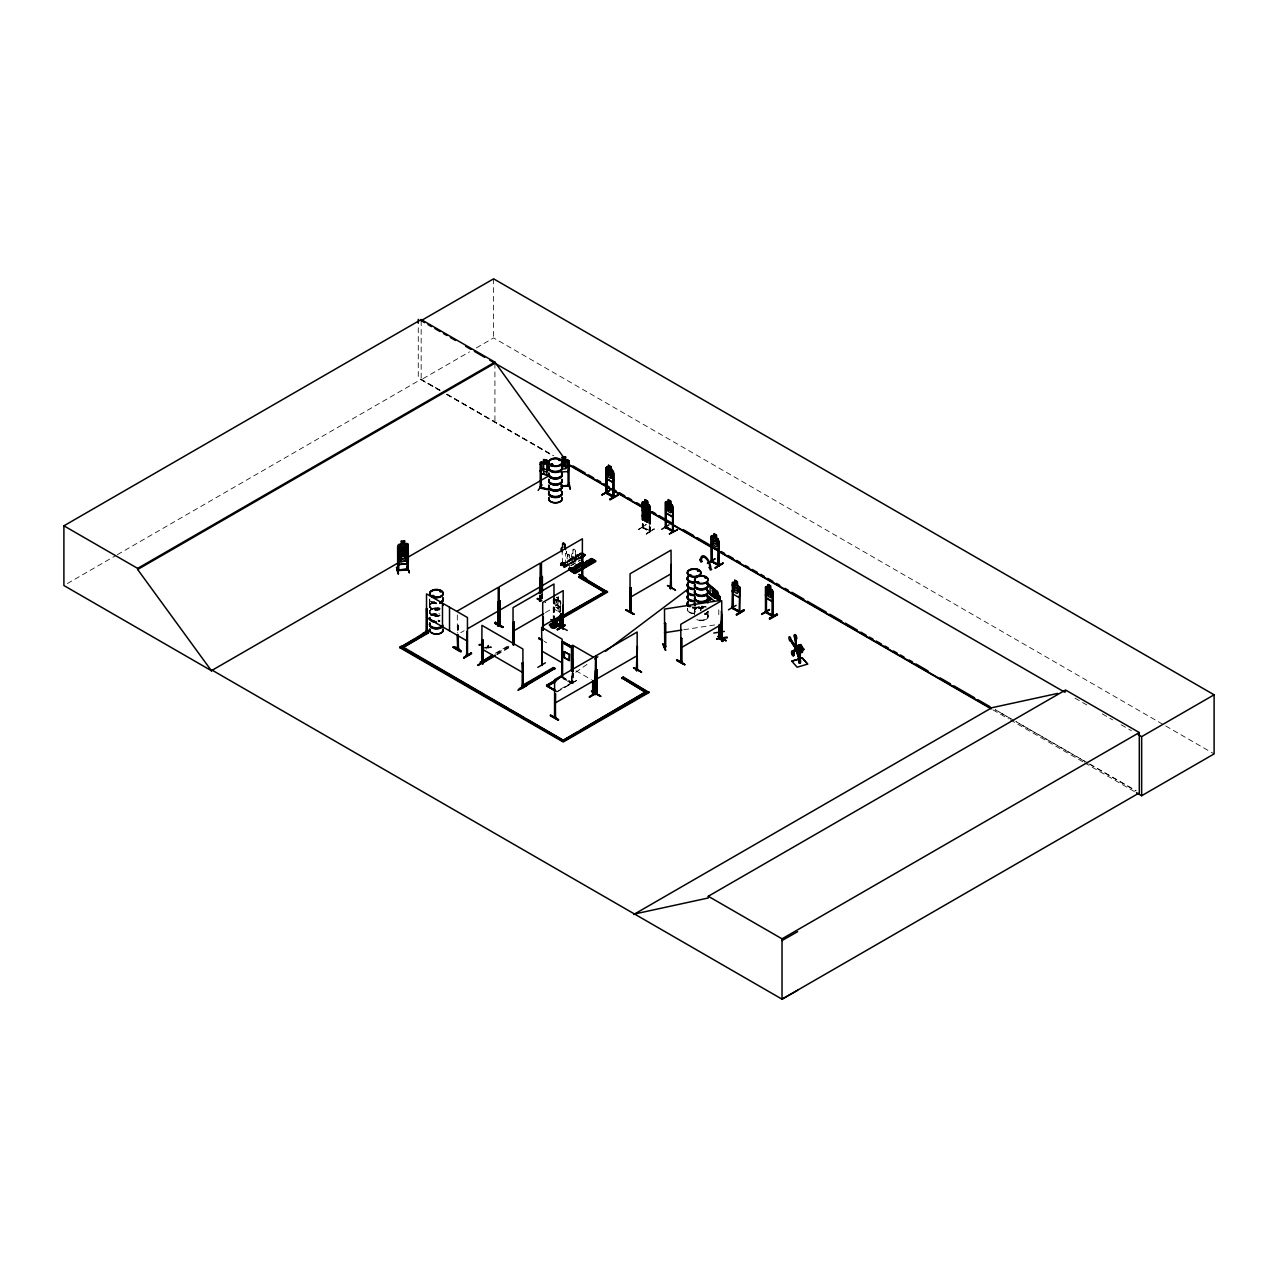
<?xml version="1.0" encoding="UTF-8"?>
<svg xmlns="http://www.w3.org/2000/svg" width="1278" height="1278" viewBox="0 0 1278 1278"><rect width="100%" height="100%" fill="white"/><g stroke="black" fill="none" stroke-linecap="round" stroke-linejoin="round"><path stroke-width="0.75" stroke-dasharray="5 3.75" d="M429.648 602.593L429.648 605.373M694.561 610.053L694.561 607.338L694.401 610.533M565.1 564.908L565.787 553.725A3.626 2.093 60 0 0 566.298 551.345M569.477 568.247L569.94 560.786A2.412 1.39 60 0 0 569.589 557.48L569.477 554.796M565.707 565.483L562.016 563.007M562.016 563.279L563.822 562.719L562.352 563.838M562.256 563.438L563.87 562.943M567.767 556.553L567.911 554.125M576.442 680.759L568.822 684.8M429.488 605.804L429.839 604.462M431.804 614.702L433.53 614.367M432.986 613.887L432.986 614.91L432.252 614.063M573.63 558.885L574.078 557.687L575.723 558.182M575.723 557.943L575.292 559.141L573.63 558.646M687.452 608.568L688.155 611.699L694.13 613.696A6.757 3.898 0 0 1 687.596 608.743M700.807 610.708L700.807 608.568M562.863 563.774L562.815 562.863M537.223 598.599L545.323 602.689M537.575 598.328L542.287 600.516M537.591 597.944L545.323 602.353M561.873 563.151L562.655 563.055M571.554 683.395L563.007 678.554L571.442 683.139M572.113 682.436L556.186 691.606M572.113 672.787L572.097 682.787M563.039 563.63L563.422 562.464L561.857 563.726M560.834 602.162L555.802 598.423L560.786 602.194L559.86 612.434L553.965 608.999L553.198 605.66M560.786 609.894L559.924 612.402L553.965 608.999M488.228 645.166L487.445 647.547L488.228 645.166L488.212 647.483L491.375 647.483L490.8 646.652L488.212 647.483M486.71 648.968L487.349 647.467L484.713 648.313M488.212 647.003L488.835 645.518M567.799 554.189L569.445 555.147M638.537 529.571L646.125 524.683L638.169 529.459M642.243 527.59L650.071 531.856L649.991 525.897M643.377 526.935L642.499 526.488M642.898 527.063L642.994 528.006L643.281 523.852M649.464 530.354L650.326 530.833L643.106 527.383L649.703 530.386L649.464 531.217M649.543 525.338L649.703 531.249M429.743 610.932L432.97 608.232L439.84 608.232M431.804 614.383L432.635 614.031M573.471 558.534L575.531 558.039M575.883 558.294L573.822 558.79M559.444 606.89L558.166 608.488L555.802 607.146L554.54 604.095L554.54 598.663M562.671 563.342C563.902 560.275 563.886 568.039 562.064 565.148L562.064 562.56L561.889 565.259M539.907 600.884L539.524 601.523M540.402 600.548L540.45 594.781M430.446 609.957L434.632 608.104L439.84 608.504M587.049 664.4L573.135 674.097M582.033 553.39L561.074 565.483L560.243 565.02L560.547 563.263L562.655 562.032L562.847 563.103M560.499 564.956L581.282 552.959M579.174 555.595L561.569 565.771L560.531 564.812L564.668 567.544L580.691 558.294M579.669 557.543L563.342 566.761L564.429 567.208L580.42 557.975M564.141 567.256L564.381 565.467L566.505 564.253L566.505 565.787L562.416 563.726M638.489 529.571L646.061 524.683M646.444 533.549C670.247 519.044 630.23 544.172 653.953 529.012M646.444 534.028L654.064 529.507M458.003 624.99L458.003 632.578M536.952 598.775L543.118 602.257M540.179 594.637L539.667 601.171M558.31 596.778L558.342 599.67M553.917 599.957L553.23 599.558L553.917 615.724M560.099 611.347L560.099 603.472L561.058 603.711M568.79 684.832L576.474 680.359L568.598 685.184M67.351 583.551L115.643 555.658M117.368 554.668L421.165 379.262L440.031 390.157M421.165 320.65L421.165 379.758L469.473 351.881M476.359 347.888L493.612 337.935L1163.986 724.977M565.627 553.821L565.787 553.725A3.626 2.093 60 0 0 566.458 551.249M576.138 559.7A3.626 2.093 60 0 0 575.611 554.748L575.611 551.553A1.805 1.038 60 0 0 574.333 549.332A1.805 1.038 60 0 0 573.055 550.083L572.895 550.163A1.805 1.038 60 0 1 574.173 549.428A1.805 1.038 60 0 1 575.451 551.649L575.451 554.844A3.626 2.093 60 0 1 575.979 559.796M567.767 554.428L567.879 556.505A2.412 1.39 60 0 0 567.528 559.397L567.688 565.307M572.352 557.703A3.626 2.093 60 0 1 572.895 553.358L573.055 553.262A3.626 2.093 60 0 0 572.512 557.607L572.624 563.55M560.547 563.263L562.959 562.208M571.713 558.039C583.04 563.151 566.17 558.598 573.822 556.825L577.656 559.349L573.822 556.825M575.691 555.738C587.033 560.85 570.148 556.297 577.8 554.524L581.65 556.745M579.222 554.013L581.33 552.495M560.227 564.988L579.733 553.725M579.94 554.205L560.738 565.291L580.468 554.157M561.521 565.771L580.691 554.636M560.85 563.422L560.85 564.652L564.093 566.537L564.093 565.291L566.505 564.253M563.342 566.761L582.8 555.642M563.886 567.112L579.94 557.863M564.077 567.192L581.937 557M571.058 565.515L580.308 559.956M570.851 565.627L580.276 560.275M460.719 632.69L464.138 630.725M545.45 612.561L553.981 607.641M495.321 653.266L510.369 644.575M496.998 653.026L510.369 645.31M496.822 654.112L511.855 645.438M496.822 654.863L511.855 646.173M556.713 691.797L572.336 682.931L561.665 676.637M556.825 691.989L572.816 682.74L561.937 676.557M539.907 601.746L539.747 595.181M433.338 614.558L432.491 614.574M433.514 614.846L432.299 615.069M438.178 615.916L439.84 615.293M439.84 615.549L434.632 615.948L429.743 612.849M572.288 682.931L571.905 674.832M642.499 527.351L642.578 523.453M718.795 614.766L718.795 606.97M683.794 629.734L714.658 624.958M484.138 647.483L487.445 647.051M491.375 646.987L488.116 647.898L491.375 647.483M536.6 598.903L542.767 602.417M438.178 615.692L432.986 615.277M642.578 527.399L650.326 531.696L650.246 525.737M642.962 527.958L643.026 524.012M432.97 615.549L430.446 613.839M556.234 597.209L557.751 598.072L557.751 597.098M555.802 599.382L558.166 600.74L555.802 599.398L555.802 604.829L558.151 606.187L555.802 604.813M439.776 390.301L418.273 377.937L418.273 325.187M446.661 394.263L553.198 455.527M1014.141 720.6L995.242 709.721L1014.093 720.616M1088.041 763.094L1015.866 721.575L1087.85 763.206M1089.751 764.068L1136.158 790.762M544.172 641.348L546.649 642.77M1165.728 725.968L1214.1 753.908M1074.974 698.123L1086.939 705.025M1102.323 713.907L1112.595 719.833M1121.141 724.77L1131.397 730.696M1089.559 764.18L1135.87 790.922M446.901 394.119L553.23 455.511M421.165 379.758L440.031 390.653M446.901 394.614L551.984 455.287M992.942 709.865L1008.502 718.859M1010.243 719.849L1082.865 761.784M1084.591 762.79L1134.736 791.737M579.222 553.709L583.056 555.93M581.65 557.048L577.8 554.524M562.064 562.56L563.103 562.831M561.889 562.671L566.202 565.307L566.202 564.077M556.218 597.209L557.735 598.088M575.963 670.774L591.315 679.64M562.368 677.42L572.177 683.123M698.986 606.746L700.791 608.552M706.191 613.616C712.581 618.792 700.376 622.897 696.462 619.399A6.789 3.914 0 0 0 706.718 618.999A6.789 3.914 0 0 0 704.721 613.216M555.563 599.047L557.064 602.641C558.007 598.791 561.026 602.05 557.623 603.631L559.301 608.024L557.112 603.951C556.026 607.881 553.31 604.829 556.569 603.008L555.019 599.094M649.272 531.44L649.288 525.498M642.307 527.59L642.307 523.613M559.413 601.475L558.151 599.781L559.444 601.459L559.413 606.906L558.151 608.504L555.802 607.146L554.54 604.095M429.743 613.12L430.43 614.079M562.735 563.486L562.655 562.032M562.432 563.215L562.176 551.633M694.769 612.002L694.529 610.98L694.561 616.236M694.401 610.66L694.641 611.715M429.839 600.74L429.488 599.398A6.869 3.962 0 0 0 436.405 603.472M429.632 606.251L429.855 607.258L429.616 606.251M429.632 599.749L429.648 605.309A6.757 3.898 0 0 1 434.664 601.539M708.092 611.14L708.076 616.603M573.167 672.867L573.215 683.235M573.055 550.083L572.895 553.358M572.911 673.011L572.784 683.395L572.816 672.659M572.56 672.819L572.512 683.251M560.355 603.312L560.355 611.203M558.166 596.858L558.119 611.427M554.253 598.519L554.253 617.498M553.981 598.36L554.189 617.53M553.566 598.919L553.486 617.13M553.358 597.896L553.23 617.29M542.415 593.647L542.415 599.334M542.144 593.487L542.144 599.19M541.728 594.046L541.377 600.5L541.457 593.887M539.492 595.037L539.412 601.634M494.921 363.224L494.921 422.331M493.612 278.828L493.612 337.935M458.275 625.134L458.275 632.738M457.572 625.533L457.572 633.137M457.316 614.958L457.316 632.977M439.792 609.798A6.773 3.914 0 0 1 429.871 607.417M429.871 605.389A6.773 3.914 0 0 1 436.405 602.497M439.84 609.462A6.869 3.962 0 0 1 429.775 607.05M429.775 605.005A6.869 3.962 0 0 1 434.632 602.194M439.808 615.261A6.789 3.914 0 0 1 429.855 612.881M429.855 610.852A6.789 3.914 0 0 1 439.808 608.488M439.808 608.248A6.789 3.914 0 0 0 429.616 611.651A6.789 3.914 0 0 0 439.808 615.038A6.757 3.898 0 0 0 431.629 615.724M439.792 608.695A6.757 3.898 0 0 1 429.887 606.331M439.84 609.127A6.869 3.962 0 0 1 429.775 606.715M429.536 605.692A6.869 3.962 0 0 1 434.632 601.858M436.405 603.791A6.773 3.914 0 0 1 429.871 598.871M436.405 603.136A6.869 3.962 0 0 1 429.536 599.174M436.405 602.689A6.757 3.898 0 0 1 429.648 598.791M439.776 615.836A6.725 3.882 0 0 1 429.68 612.466A6.725 3.882 0 0 1 439.776 609.111M439.808 615.533A6.789 3.914 0 0 1 429.855 613.168M429.855 611.14A6.789 3.914 0 0 1 439.808 608.759M431.549 615.293A6.869 3.962 0 0 1 439.84 614.67M438.194 621.587A6.869 3.962 0 0 0 439.84 621.204A6.869 3.962 0 0 0 438.194 620.788M431.549 614.958A6.869 3.962 0 0 1 439.84 614.335M439.792 620.773A6.773 3.914 0 0 1 438.162 621.156A6.757 3.898 0 0 1 439.792 621.619M430.542 615.437A6.773 3.914 0 0 1 439.792 613.999M438.162 620.134A6.773 3.914 0 0 1 439.792 620.517M438.194 620.453A6.869 3.962 0 0 1 439.84 620.852M707.852 612.162A6.757 3.898 0 0 1 704.705 614.526M694.801 612.162A6.757 3.898 0 0 1 703.076 607.369M707.964 611.795A6.869 3.962 0 0 1 704.753 614.207M694.689 611.795A6.869 3.962 0 0 1 699.545 606.938M701.334 606.794A6.869 3.962 0 0 1 703.108 606.938M707.181 612.002A6.757 3.898 0 0 1 706.111 612.817M695.472 612.002A6.757 3.898 0 0 1 696.542 607.29M701.334 606.155A6.757 3.898 0 0 1 706.111 607.29M707.964 611.459A6.869 3.962 0 0 1 704.753 613.871M694.689 611.459A6.869 3.962 0 0 1 697.9 607.002M701.334 606.459A6.869 3.962 0 0 1 704.753 607.002M703.076 608.392A6.757 3.898 0 0 1 696.542 607.385M706.111 613.488A6.757 3.898 0 0 1 706.111 618.999A6.757 3.898 0 0 1 696.542 618.999M703.108 608.072A6.869 3.962 0 0 1 696.478 607.05M703.108 607.737A6.869 3.962 0 0 1 696.478 606.715M706.111 606.283A6.757 3.898 0 0 1 704.705 606.906M703.076 607.29A6.757 3.898 0 0 1 697.948 606.906M699.961 607.433A6.725 3.882 0 0 1 700.632 610.389M694.13 613.264A6.725 3.882 0 0 1 687.628 608.376M700.663 610.772A6.757 3.898 0 0 0 698.906 607.002A6.757 3.898 0 0 1 692.372 608.056M695.871 606.954A6.757 3.898 0 0 1 692.372 606.954M697.564 607.338A6.869 3.962 0 0 1 692.356 607.737M697.564 607.002A6.869 3.962 0 0 1 692.356 607.401M571.554 682.676L571.57 674.848L571.601 682.692M559.988 600.596L560.707 602.178L559.94 600.628M486.407 644.112L486.407 644.112"/><path stroke-width="1.5" d="M800.811 650.933A2.412 0.895 73.5 0 0 802.456 652.163A2.412 0.895 73.5 0 0 801.817 648.649A2.412 0.895 73.5 0 0 800.395 648.649L799.373 648.026M553.582 623.648C552.655 614.175 558.901 631.108 552.112 626.955L553.678 620.549L555.626 626.22M575.451 570.883L575.707 565.339M575.611 570.787L575.867 565.243M552.879 627.322L553.39 620.741M574.221 568.806C571.058 567.879 574.605 575.771 573.311 568.854M573.039 569.844L573.998 569.237M573.039 568.966L573.934 568.678M707.261 583.583L707.389 583.742A6.869 3.962 0 0 1 702.229 589.573A6.869 3.962 0 0 1 694.689 584.621M721.367 622.913L721.559 620.725M541.824 640.246L538.741 638.425L542.671 640.486M538.933 637.882L542 639.687L538.741 638.473M795.236 648.01C782.168 624.958 802.28 665.167 794.836 638.217A2.412 0.895 73.5 0 1 794.421 634.831A2.412 0.895 73.5 0 1 796.114 636.508A2.412 0.895 73.5 0 1 795.938 639.319L796.114 647.547L796.066 639.208A2.412 0.895 73.5 0 0 796.37 636.428A2.412 0.895 73.5 0 0 794.692 634.751A2.412 0.895 73.5 0 0 795.108 638.137L795.619 647.227L798.846 646.269M552.895 623.792L553.518 620.581M537.862 667.34L545.355 662.819M552.112 626.955L553.454 620.82L555.275 625.677M432.459 595.484L433.737 595.644L431.916 596.251M433.45 596.059L432.827 596.075M433.833 596.107L432.986 596.315M439.808 591.57L440.782 591.698L439.967 591.331M552.703 464.857L551.122 465.096L551.217 464.17M551.01 464.857L552.048 463.962M552.767 464.361L551.537 465M558.837 460.304L559.908 460.352M559.269 460.368L559.956 460.128M586.187 564.684L585.628 563.662M689.896 574.94L691.286 575.659M697.516 570.851L698.395 570.899L697.596 570.675M698.539 571.09L697.964 571.186M698.267 581.57C700.104 583.663 694.226 581.378 698.651 581.794M705.152 578.055L705.312 577.88M551.776 626.412L553.422 620.645M453.083 647.179C456.613 644.511 469.505 658.713 453.083 647.179L460.815 651.54M453.45 646.86L461.23 651.349M494.985 622.977L502.749 627.322L494.618 623.217L495.417 622.258L503.133 627.163L495.353 622.338M550.387 715.84C574.828 728.971 534.348 705.6 558.135 720.201M558.518 719.53L550.754 715.185M591.986 691.829C619.079 706.159 573.534 680.775 600.069 696.031M592.337 691.558L600.069 695.967M625.837 609.941C650.646 622.753 609.414 601.011 633.584 614.303M684.641 664.209C660.774 650.406 700.983 673.905 676.573 660.422M562.176 641.7L561.665 676.637L562.576 676.829M572.256 648.281L562 642.419M573.055 569.7L572.768 569.86M719.61 632.786L718.859 632.259M721.367 637.642L721.367 636.779M609.606 472.317L611.97 471.055L610.373 473.483L611.922 477.876L609.862 473.819C608.871 477.78 605.9 474.601 609.334 472.86L607.753 468.627L609.75 472.317M669.113 506.679L671.477 505.417L669.88 507.845L671.429 512.238L669.384 508.165C668.378 512.127 665.407 508.948 668.841 507.222L667.26 502.989L669.257 506.679M769.164 591.586L771.529 590.34L769.931 592.752L771.592 597.161L769.42 593.088C768.429 597.05 765.458 593.871 768.893 592.129L767.311 587.912L769.34 591.682M612.657 482.269L613.616 479.825L612.657 482.269L606.746 478.851L605.964 475.512L606.826 478.803L612.737 482.221M665.566 509.81L666.253 513.213L672.164 516.616L673.027 514.107L672.116 504.954M672.164 516.616L673.027 514.235M712.134 547.192L711.351 543.837L712.022 547.24L717.932 550.658L718.827 548.262M718.907 548.214L717.964 550.642M739.77 594.909L738.892 597.433L732.965 594.014L732.294 590.612M772.216 601.539L766.305 598.12L765.522 594.781L766.305 598.12L772.247 601.363L773.158 599.094M642.179 507.701L643.154 505.241L642.275 507.765M649.048 516.568L649.991 514.187L649.112 516.695L643.217 513.245L642.275 502.222L644.847 502.605M402.889 549.236L406.037 551.409L403.72 548.214L405.941 544.636L403.081 547.511M408.305 560.611L407.139 563.694L398.928 564.636L397.825 561.793M398.944 556.058L397.762 553.31L398.864 556.154L407.091 555.275L408.257 552.192L406.995 555.195L398.928 555.978M665.646 646.269L664.432 647.051M665.439 623.297L665.471 647.227L665.55 623.504L664.496 623.44L665.55 623.504M482.349 646.94L482.365 644.591L479.154 645.102M481.726 646.588L482.365 645.071M563.758 463.355L561.697 461.182M798.59 658.426L798.51 658.585A2.412 0.895 73.5 0 0 799.357 662.164A2.412 0.895 73.5 0 0 800.651 661.669A2.412 0.895 73.5 0 0 799.357 658.266L794.948 646.077L798.846 658.346L795.699 649.016M562.608 641.54L572.816 647.307L562.528 641.492M602.162 494.985L609.894 490.209L602.226 494.65M661.669 529.332L668.985 524.811M662.931 643.745L665.87 650.23M665.295 650.31L662.851 644.144M769.388 609.862L761.72 614.255M422.411 633.68L429.999 629.575M485.736 660.886L477.78 665.167M557.016 620.725L549.412 624.83M707.469 563.39L714.721 558.837M715.073 558.965L707.517 563.055M398.544 573.918L396.531 567.256L398.001 573.918M466.39 654.432L467.54 654.687L466.678 654.48M466.678 654.24L467.189 655.694L466.758 631.508L467.269 655.742L466.39 655.294L467.54 655.55L467.444 617.53L426.501 593.887L426.612 631.923M482.717 662.931L481.838 662.483L482.988 663.633L482.908 639.943L481.934 639.703L482.908 639.943M482.637 640.102L482.717 663.793L481.838 663.346L481.934 625.341L522.894 648.984L522.974 687.037L522.43 685.519M553.646 622.178L553.917 622.737M522.462 662.803L522.095 686.59L523.245 686.845L522.462 662.803L523.165 687.436L554.908 668.362L553.406 667.499L521.68 685.823L523.165 687.436M553.917 619.654L554.269 623.488L553.214 621.843M560.099 615.293L560.099 627.21L560.515 626.092M560.004 627.099L560.355 615.133M560.419 626.092C564.684 628.712 543.198 617.002 560.866 626.699M711.958 561.026L711.191 560.531L712.054 561.026M711.191 561.393L718.923 565.803L718.827 540.386L712.102 535.642L711.271 536.089L711.287 561.537L719.21 564.748L712.054 561.266M711.526 560.371L712.054 561.889L712.245 538.038L711.287 537.798L712.245 538.038M711.67 561.314L719.194 565.643L718.412 541.553L718.156 565.451L718.412 549.444M732.134 608.2L732.997 608.647L733.189 584.797L732.23 584.557L732.917 584.957M732.47 607.13L733.268 608.488L733.189 592.688M739.019 611.299L740.138 612.418L732.47 607.993L732.39 582.896M739.131 612.194L739.85 587.161L733.013 582.273L732.23 608.296L739.786 612.513M605.932 493.084L606.778 493.484L606.267 469.25L606.427 492.893M606.539 493.436L606.187 491.982L613.6 496.567M613.744 496.295L607.05 492.717M665.439 527.447L666.285 527.846L665.774 503.596L666.205 527.798M765.458 612.306L765.602 586.937L765.826 612.162L773.43 616.555L773.414 615.597L765.905 612.13M766.608 611.747L765.81 611.251L766.225 612.769M765.826 588.519L766.337 612.769L766.528 596.794M773.35 616.475L772.295 616.252L772.391 592.609L773.35 592.864L772.391 592.609M538.118 490.369L542.08 484.905M800.395 651.78L800.06 663.074L799.054 662.883L799.373 656.94M397.618 570.1C424.759 567.656 387.809 570.851 398.704 569.732M408.257 569.796L397.538 570.691L398.704 570.595M497.829 625.134L498.628 625.533L498.26 601.746L498.005 625.948M499.986 623.52L499.139 623.952L500.241 624.622L500.177 600.932L499.219 601.187L500.177 600.932M554.205 622.226L554.253 617.498M554.812 717.022L555.051 716.974M595.852 693.363L595.276 693.714M595.915 694.242L594.813 694.497L595.58 670.407L595.836 694.289L595.836 670.551M589.382 696.67L596.986 692.356L596.746 693.267M671.365 587.465L670.726 587.8M671.285 564.636L670.599 588.695L671.397 588.279L671.03 564.493L670.263 588.583L671.11 588.088M637.498 670.231L636.396 670.487L637.099 669.991M722.006 614.542L721.99 638.936L721.719 600.676L680.775 624.319L680.95 662.531L681.829 662.068L681.717 638.441L680.775 638.696L681.717 638.441M721.463 638.393L721.798 637.786M795.172 647.626L797.105 649.703L795.619 645.885L795.587 648.281L792.664 651.572A2.412 0.895 73.5 0 0 791.529 652.547A2.412 0.895 73.5 0 0 792.967 655.758A2.412 0.895 73.5 0 0 793.59 653.665L795.874 649.208L800.699 650.63M793.51 653.362L795.507 648.857M561.601 466.694L563.103 464.457M541.089 464.649L540.179 464.441L541.089 464.649L541.105 488.34M541.089 487.429L540.243 488.164L540.083 487.206L541.105 487.477L540.195 487.253M404.727 561.058L406.468 558.534L406.468 553.102L404.727 552.336L407.091 551.968L408.337 552.863L408.337 560.675M543.517 462.46L543.565 459.489L546.872 460.256L546.872 463.355M546.872 460.256L546.76 474.969M540.211 470.528L541.361 473.531M546.872 463.179L548.358 464.665L548.358 470.096L546.712 472.029L543.629 471.31L541.984 468.595L541.984 463.179L543.629 462.588M549.029 475.496L541.217 473.675L548.965 475.288M562.608 642.099L562.576 677.58M440.686 591.57L440.191 591.123M583.982 563.918L584.174 565.004M689.8 574.796L689.689 575.404M691.094 575.116L690.344 575.34M704.977 577.384L705.823 577.896M717.98 597.896L720.137 599.717L713.619 595.596L712.022 590.069L713.619 589.973L717.325 593.168L720.073 596.858L720.137 599.717L720.041 596.858L718.156 595.101M791.162 641.093L790.794 641.284A2.412 0.895 73.5 0 1 789.117 639.176A2.412 0.895 73.5 0 1 789.516 636.7A2.412 0.895 73.5 0 1 791.066 639.671L796.114 647.547M664.384 646.237L665.455 646.333M719.594 637.674L720.648 638.633L720.441 624.287M720.52 638.665L719.594 638.537M644.927 499.65L643.649 508.436L644.927 511.472L644.927 516.887L647.339 518.213L646.045 514.986C645.102 518.836 642.035 515.593 645.486 513.996L643.793 509.618L646.013 513.66L647.403 511.631L648.265 512.19L646.556 514.603L648.17 518.82L647.339 512.798L648.617 511.184L648.617 505.769L647.339 504.075C650.294 500.656 640.997 498.132 647.419 501.12M626.156 609.702L633.888 614.111M676.845 660.263L684.688 664.656M398.928 550.211L397.825 551.377L398.96 550.243L407.059 549.221L408.305 550.179M399.71 553.869L401.452 552.703L397.825 553.997L398.992 552.927L407.043 552.08M407.299 569.077L408.209 569.844L408.257 544.38L407.027 543.485L398.864 544.348L397.777 545.578L397.825 570.978L398.768 569.956M407.123 568.838L408.193 568.726L408.049 569.892M542.239 665.359L542.239 641.716M561.202 485.864C572.129 486.087 566.985 485.624 569.109 485.033M568.023 485.975L569.109 485.896M457.236 648.218L458.371 647.914L457.316 648.074M498.484 625.613L498.532 601.89M500.145 624.654L499.986 624.383M582.48 576.761L581.634 576.394L582.752 576.058L582.145 577.368M553.214 621.587L554.332 621.252M631.028 587.88L630.07 588.136L631.028 587.88L631.124 611.523L630.118 611.715M671.03 587.273L670.263 588.583M671.254 588.359L671.03 550.131L630.07 573.774L629.99 611.827M554.892 694.194L554.812 717.885L555.658 717.389L554.668 717.613M554.94 717.837L555.579 693.794M596.219 692.724L597.257 692.756L589.382 697.165M594.925 694.385L595.58 656.029L554.62 679.672L554.54 717.741M596.251 693.603L596.219 655.662L637.163 632.019L637.115 670.023M597.13 693.491L597.177 669.784L596.219 670.039L597.177 669.784M636.524 669.496L636.907 669.72M636.524 670.359L637.434 670.183L637.163 646.38L636.396 670.487M681.797 662.132C682.101 659.592 679.209 663.09 681.797 662.036M688.602 588.663L605.516 651.317M631.028 610.756L630.262 611.97L630.342 588.279M540.322 462.796L541.361 461.981M586.075 564.604L584.429 564.86M610.916 466.71L612.178 471.326L612.178 476.758L610.916 478.355L608.568 476.998L607.306 473.946L607.306 468.515L608.568 468.275C607.721 460.527 610.245 470.991 606.858 467.077L605.964 467.7L606.012 493.132M606.044 467.796L606.89 467.205M665.519 527.494L665.471 502.062L667.995 502.478M732.294 582.8L733.093 582.225M765.522 586.985L766.417 586.362L773.158 591.283L773.158 616.699L765.57 612.322M649.048 520.226L649.911 519.635M647.419 519.331L649.991 519.715M594.765 658.985L597.832 656.796M649.112 508.628L649.991 511.919L649.112 508.628L643.074 505.289M643.169 516.999L642.179 515.513L649.176 520.306M584.893 555.211L582.608 553.23M643.09 517.047C646.476 517.207 644 524.459 644.927 517.862L643.633 516.184L643.633 510.753L644.927 509.139L644.927 503.724L647.339 505.05L647.339 510.481L648.617 513.5L647.339 522.287M568.806 569.764L572.081 567.863M582.576 561.697L581.458 562.256M582.736 561.809L541.457 586.091M590.851 560.323L571.426 571.458C568.406 570.355 574.972 566.378 572.752 569.381M589.557 559.684C600.596 565.819 584.238 558.837 591.714 558.965L570.675 571.026M571.33 571.394L591.123 560.643M593.216 561.665L573.678 572.736L574.765 573.183L595.516 560.675L591.666 558.47M573.678 572.736L595.516 560.675M643.026 504.299L642.307 503.915L643.026 520.066M647.499 501.072L647.419 504.027L650.071 506.423L649.991 523.932M642.275 510.018L643.074 513.357L649.192 516.647M649.991 506.487L649.08 504.954M649.288 523.533L649.543 507.606L650.246 523.772M650.246 508.005L649.288 507.765M403.065 549.205L399.982 552.064L402.266 548.342L400.078 545.259L402.953 547.623M543.054 616.619L542.974 630.262M562.799 628.856L563.183 604.989L563.135 628.632M567.24 630.437L559.7 626.3M426.66 631.044L426.229 632.147L426.501 608.264L427.187 632.306M426.772 632.45L427.187 608.663M427.012 631.891L426.421 630.997M539.492 593.136L540.179 577.544L540.45 592.88M542.144 576.41L542.144 591.586M539.747 593.296L540.45 577.704M581.714 577.209L582.401 553.166L582.768 576.953L581.985 577.368L582.672 553.31M579.174 574.381L586.49 578.551M498.34 624.479L497.493 625.837M582.097 576.474L582.353 575.947M503.133 627.163L502.334 627.131M513.724 621.603L514.06 644.735L513.037 644.703M463.658 657.866C487.253 643.058 447.667 667.659 471.646 653.665M471.262 653.026L463.626 657.451M478.18 665.455L485.8 660.502L478.18 664.959M549.46 625.309L557.096 620.357L549.46 624.814M551.569 620.549L558.486 623.984L550.722 619.542M557.192 629.719L564.924 625.246M564.876 624.83L557.208 629.223M719.115 541.952L718.14 541.712M523.149 663.202L522.191 662.947M667.42 585.484L675.519 590.116L667.803 585.707M722.885 563.007L715.249 567.959L722.933 563.071M519.331 688.73C544.827 673.698 499.506 701.031 527.351 684.976C517.654 691.941 515.977 689.689 526.967 684.305M636.668 670.63L637.434 646.54M736.096 605.357L728.46 609.814M720.952 639.144L721.719 615.053L720.952 639.144L721.798 638.649M633.521 667.867L641.668 672.02L633.936 667.611M596.219 693.682L596.634 693.826M739.275 611.299L732.997 608.04L740.138 611.555M736.623 614.958L744.243 610.453L736.607 614.91M718.076 636.524L726.223 640.677L718.492 636.268M680.695 661.525L681.541 661.269M721.351 611.172L721.99 638.84M573.167 659.576L573.167 670.966M597.05 692.277L589.43 697.133M212.34 670.263L211.509 670.758L63.9 585.532L63.9 525.817L421.165 319.548L494.921 362.121L568.678 464.425L642.786 507.222M421.165 319.548L421.165 320.65L493.612 278.828L1214.1 694.801L1214.1 753.908L1141.653 795.731L1136.477 792.727M63.9 525.817L137.657 568.39L494.921 362.121M797.664 990.258L782.024 999.172L212.244 670.215L211.397 670.694L137.657 569.493L494.921 363.224M211.397 670.694L398.209 562.847M408.529 556.873L549.732 475.352M606.762 467.125L613.616 472.013L613.6 497.43L612.737 496.966L613.105 473.179L612.833 497.078L612.753 496.072M612.641 470.512L611.012 469.585L611.092 466.614L608.488 465.208M606.331 492.893L613.791 497.222L613.791 473.579L612.833 473.339M606.331 492.03L606.778 492.621M601.794 494.89L609.478 490.448M609.894 499.075C634.799 485.832 606.906 500.736 609.894 499.57M610.309 499.762L617.961 495.305M565.259 548.773L565.259 545.578A1.805 1.038 60 0 0 563.981 543.374A1.805 1.038 60 0 0 562.703 544.109L562.544 544.204A1.805 1.038 60 0 1 563.822 543.454A1.805 1.038 60 0 1 565.1 545.674L565.1 548.869A3.626 2.093 60 0 1 565.627 549.636M562.016 551.729A3.626 2.093 60 0 1 562.544 547.383L562.703 547.303A3.626 2.093 60 0 0 562.176 551.633M457.316 611.028L498.26 587.369L498.101 625.389M645.725 692.404L621.843 677.867L623.329 677.005L648.936 692.532L563.231 742.007L399.838 647.674L426.932 631.284L428.418 632.898L402.826 647.674L428.418 632.147M399.838 647.674L401.324 646.061L563.231 740.281L527.063 719.402M403.033 645.821L414.983 638.92M418.385 636.955L426.932 632.035L428.418 632.898M665.471 502.062L665.55 527.463L673.107 531.792L673.123 506.36L670.519 503.931M666.285 501.487L672.228 504.826M670.599 500.976L668.074 499.522L668.074 502.621L666.812 502.861L666.812 508.293L668.074 511.344L670.423 512.702L671.685 511.104L670.599 500.976L670.599 503.883M581.442 556.904L585.164 554.7M581.682 557.032L585.18 555.003L582.193 557.336M582.017 557.048L585.18 555.163M672.372 530.546L672.979 531.744L672.611 507.542L673.378 531.632L665.838 527.239M673.298 507.941L672.34 507.701M568.806 568.502L570.212 567.688L570.419 568.838M568.998 568.614L570.419 567.815M568.806 569.333L570.212 568.518M576.442 565.148L577.848 564.541M580.516 562.799L579.11 563.822M666.253 513.213L672.26 516.568M574.972 566.234L582.864 561.649M569.029 569.78L572.224 568.199M575.196 566.218L583.04 561.985M467.556 628.76L498.26 611.028M499.219 610.469L540.179 586.826M584.158 562.799L588.008 565.323L584.158 562.799L582.049 564.013L585.883 566.537L582.049 564.317M586.043 561.713C597.385 566.825 580.5 562.272 588.152 560.499L591.986 563.023L588.152 560.499M570.579 570.962L591.666 558.774L595.836 561.489L575.02 573.518L571.346 571.426M590.276 560.179L571.09 571.266L592.673 559.732M571.186 569.397L571.186 570.627L574.429 572.496L574.429 571.266L576.538 570.052L576.841 571.761L572.895 569.445M574.429 571.266L576.841 570.228M595.516 560.978L574.445 573.199L574.733 571.442M578.918 576.618L604.51 592.129L578.918 577.352L580.42 575.755L607.497 592.129L556.313 621.683L554.828 620.086L606.012 591.267M666.429 526.712L665.439 526.488L666.285 526.983M578.918 577.352L580.42 576.49L607.497 592.129M672.26 530.674L673.266 530.658M672.532 531.137L672.611 513.452M677.484 529.651L669.464 533.837M669.4 533.932L677.516 529.715M513.037 631.284L543.741 613.552M495.145 655.822L481.79 663.538L480.288 662.675L491.982 655.183M542.703 626.092L563.183 614.271M485.305 659.783L491.982 655.933M480.288 661.94L481.79 662.803L495.145 655.087M554.828 620.82L563.358 615.9M566.761 613.935L604.302 592.257M554.828 620.086L556.313 620.948L607.497 591.394M711.271 536.089L711.542 561.282M712.07 535.514L713.955 536.6L713.875 533.549L716.383 535.003L717.485 545.131L716.223 546.728L713.875 545.386L712.613 542.319L712.613 536.888L713.875 536.456M550.291 626.236C551.824 631.012 561.681 625.613 553.821 624.351L557.096 626.316M557.096 626.476L553.821 628.281M716.383 535.003L716.223 538.006L717.98 538.933M718.012 538.853L718.747 548.198M630.07 597.417L671.03 573.774M564.189 651.684L569.525 654.512L569.301 660.55L564.189 657.595L564.189 651.684L569.525 654.512M561.665 641.891L571.905 647.802L572.816 647.275M564.189 657.595L569.525 660.422M521.68 686.574L540.051 675.95M543.39 674.033L546.728 672.1M550.067 670.167L553.406 668.25L554.908 669.097M554.908 668.362L523.165 686.813L521.68 685.823M560.259 677.468L546.585 685.327L555.115 690.999M558.614 678.538L546.617 685.343L555.754 690.631M556.904 680.024L546.744 686.078M546.585 686.078L555.275 681.142M547.224 686.446L555.754 681.478M734.818 583.215L734.738 580.356L737.342 581.762L738.428 591.906L737.166 593.503L734.818 592.145L733.556 589.094L734.818 580.308M737.342 581.762L734.738 580.356M739.77 587.209L739.866 612.561M732.997 593.998L732.39 590.644M554.62 703.315L595.58 679.672M596.219 679.305L637.163 655.662M772.279 589.749L773.078 616.651M621.843 678.618L623.329 677.005M680.775 647.962L721.719 624.319M765.873 611.299L766.337 611.906M761.784 614.414L769.452 609.478L761.784 613.919M766.337 612.146L773.078 615.788M772.423 616.331L772.647 592.465M769.452 618.344L777.152 613.935L769.516 618.424M769.883 619.095L777.551 614.606L769.452 618.84M577.209 732.214L561.745 741.144L645.949 691.781L580.643 730.233M399.838 646.924L563.231 741.256L648.936 691.781M633.696 914.505L991.808 707.74L1057.785 693.395M634.527 914.01L708.284 897.971L708.284 896.261L1065.548 689.992L1139.305 732.566L1139.305 792.903L782.024 999.172L782.024 938.835L1139.305 732.566M1065.548 691.702L1064.718 692.197L489.778 360.252M1138.235 734.642L1141.653 736.623L1214.1 694.801M782.024 940.56L797.664 931.646M499.554 625.022L499.49 601.347M458.003 634.479L458.371 648.777L458.275 636.524M681.398 661.924L681.462 638.297M681.158 662.467L681.03 638.84M552.559 464.968L551.665 464.793M433.514 596.251L431.98 596.139M584.174 564.013L585.34 563.838M707.389 582.848L709.146 585.388L707.389 582.848L707.389 584.206L715.025 590.244L707.836 583.391M707.389 584.206L715.025 590.244M707.517 583.519L715.025 589.446M708.268 595.931L714.003 600.868M706.91 599.398L710.536 598.471M706.862 599.749L710.488 597.976M707.629 599.957L711.255 598.631L707.629 600.452M707.517 591.394L715.025 598.136L707.517 592.193M710.041 593.184L710.137 586.314L717.421 591.666L718.044 600.037L710.041 593.184L712.118 595.74M710.041 586.346L717.453 591.602M718.044 593.264L717.357 591.634M582.289 576.825L582.401 538.805L541.457 562.448L541.457 592.002M457.875 648.649L457.316 634.878M637.163 669.177L636.907 670.583M596.778 693.299L596.906 669.624M596.602 693.81L596.475 670.183M592.896 694.625L593.296 680.695M791.082 639.958L795.443 646.796L800.443 645.182L803.814 649.591L798.99 651.013L796.737 648.489M797.152 645.678L798.255 649L797.152 645.678L798.638 645.23L799.724 648.569M802.68 647.69L800.667 648.297L799.565 644.959L801.05 644.527L802.153 647.85M800.124 648.729A2.412 0.895 73.5 0 1 801.562 648.729A2.412 0.895 73.5 0 1 802.185 652.243A2.412 0.895 73.5 0 1 800.539 651.013L796.274 649.048L795.97 647.323L800.395 648.904M798.255 646.908L799.724 646.476M799.565 644.959L802.009 646.444M799.565 647.051L801.05 646.62M796.242 647.243L795.571 646.636L798.99 650.406L803.814 648.968M799.213 658.186L796.545 648.968M802.264 657.946L791.801 661.173L797.152 667.212L807.632 664.113L802.264 657.946L807.632 664.001M791.801 661.173L802.264 658.074M563.151 629L563.183 590.628L542.703 602.449L542.703 630.102M552.224 464.745L551.345 464.681M690.376 574.573L690.344 575.547M698.219 582.48L697.053 582.401M592.992 695.04L592.944 680.487M571.57 647.259L571.57 670.902L571.681 647.259M561.665 468.099L563.87 465.048L566.905 467.652L564.572 464.377L566.809 460.863L563.838 463.355M630.837 611.331L630.757 587.736M555.387 716.383L555.051 717.837M482.125 663.154L483.004 663.601M665.838 526.376L666.046 527.798M719.578 637.642C730.137 651.301 711.75 622.035 722.134 641.444M664.496 647.083L665.439 646.94M665.55 647.147L664.64 646.46M568.119 485.896L568.023 462.332L569.045 462.476L568.023 462.332M720.441 600.42L664.496 609.079L664.72 647.307M664.496 632.722L681.861 630.038M713.811 633.041L724.291 631.412M716.623 638.649L727.118 637.067M479.154 644.607L482.461 644.176M401.324 547.032L404.806 546.633M404.695 546.744L401.436 547.112L401.452 559.109L404.727 558.742L404.663 544.875L401.404 545.227L401.34 552.623M401.404 550.93L404.679 550.562M401.452 553.678L404.727 553.31M401.404 556.361L404.679 555.994M398.96 561.777L407.011 560.866L408.289 557.927L407.107 561.01L398.88 561.873L397.825 559.173M398.992 564.461L407.027 563.55M401.26 541.185L404.759 540.818L404.663 543.901L406.42 544.684L406.42 550.115L404.663 552.623L401.404 552.975L399.647 550.834L399.647 545.402L401.404 544.252L401.276 541.249M397.618 547.064L398.656 547.176L397.618 547.064L397.73 570.946M407.123 546.057L408.145 546.169L407.123 546.057L407.011 569.716L408.033 569.573M401.404 550.642L404.663 550.307M409.216 572.768L407.235 566.601L409.279 572.288M578.822 574.509L586.554 578.918M494.682 623.089L502.414 627.498M558.135 624.111L551.936 620.565M718.14 636.396L725.872 640.805M633.584 667.739L641.3 672.116M562.08 460.176L562.08 457.268L565.627 457.013L565.515 460.096L567.288 460.943L567.288 466.358L565.515 468.818L562.224 469.058M562.096 457.332L565.643 457.077M561.298 471.965L567.959 471.55L569.173 468.579L569.157 460.687L565.643 459.984M560.323 460.399L567.911 459.76M568.598 482.828L569.908 489.027M561.25 486.071L567.959 485.336M561.202 486.471L569.045 486.119M732.997 607.785L732.15 607.306L733.141 607.513M553.869 623.6L554.189 617.53M553.23 619.255L553.134 623.185L560.866 627.562L560.786 613.728M466.678 655.103L466.758 631.508M720.313 638.425L719.498 638.585L719.594 624.638M568.95 485.017L568.95 485.88M707.724 583.263L707.389 583.311A6.869 3.962 0 0 1 702.229 589.238A6.869 3.962 0 0 1 694.689 584.286M458.083 647.722L457.556 649.24L458.371 648.777L457.572 649.176L457.572 635.038M595.149 694.593L595.66 693.139L595.069 694.034M584.477 554.764L584.973 555.259M553.534 625.198L554.508 625.309M799.373 662.308L800.395 662.499M719.69 635.358L722.597 641.412M549.189 489.298L541.201 487.701L549.061 489.506M549.189 489.921L540.274 488.132M543.629 459.681L546.712 460.399M549.013 463.866L541.249 461.949L540.211 462.748L540.243 488.164M543.629 463.563L546.76 464.409M543.629 468.994L546.712 469.713M585.628 563.902C581.73 562.831 586.666 567.288 585.883 563.774M407.331 566.521L409.311 572.688M569.029 482.796L570.387 489.027M718.827 565.803L718.188 564.556M426.804 631.572L426.277 631.268M613.408 497.366L606.044 493.116M795.97 647.323L800.124 648.984M643.138 501.759L649.048 505.034M644.927 511.456L647.339 512.813M644.767 520.865L647.419 522.239M482.908 663.57L482.205 639.559M421.165 320.65L424.6 322.631M428.034 324.612L431.469 326.593M434.887 328.574L440.031 331.545M443.466 333.526L446.901 335.507M450.335 337.488L455.479 340.459M465.767 346.402L470.911 349.373M474.346 351.354L484.634 357.281M711.239 538.853L718.827 543.198M572.959 465.927L585.02 472.892M588.471 474.889L593.647 477.876M597.082 479.857L600.532 481.854M603.983 483.835L609.159 486.822M612.609 488.819L616.044 490.816M619.495 492.797L624.67 495.784M628.121 497.781L631.556 499.762M636.732 502.749L640.182 504.746M652.243 511.711L655.694 513.692M659.144 515.689L671.206 522.654M683.267 529.619L693.619 535.594M697.053 537.575L709.13 544.54M712.565 546.537L717.741 549.524M721.191 551.505L724.642 553.502M728.093 555.499L733.252 558.47M736.703 560.467L740.154 562.464M745.314 565.435L748.764 567.432M752.215 569.429L757.391 572.416M760.841 574.397L764.276 576.394M767.727 578.375L772.902 581.362M776.353 583.359L779.788 585.34M784.964 588.327L788.414 590.324M791.865 592.305L803.926 599.27M807.376 601.267L826.339 612.21M829.773 614.207L841.851 621.172M845.285 623.153L857.362 630.134M860.797 632.115L865.973 635.102M869.423 637.099L872.874 639.08M876.325 641.077L881.485 644.064M884.935 646.045L888.386 648.042M893.546 651.029L896.996 653.01M900.447 655.007L903.897 656.988M909.073 659.975L912.508 661.972M915.959 663.953L928.02 670.934M940.097 677.899L950.433 683.858M953.883 685.855L974.571 697.788M978.005 699.785L990.083 706.75M649.687 511.2L990.961 708.236M567.544 464.265L643.633 508.197M650.55 512.19L711.079 547.128M719.722 552.128L991.217 708.875M768.126 584.637L770.474 585.995M672.532 530.53L666.285 527.223L672.915 530.849M732.198 585.612L739.77 589.957M582.608 553.534L585.164 555.019M573.582 569.205L572.416 568.534L572.416 571.122L573.582 571.793M593.024 656.988L572.56 645.166L572.56 670.918M625.038 678.73L648.936 692.532M621.843 677.867L647.435 693.395M541.632 650.949L562.096 662.771M554.892 690.455L546.696 685.887L555.275 690.807M481.934 648.984L522.894 672.627M426.501 617.53L467.444 641.173M403.049 647.802L484.011 694.529M487.445 696.526L508.117 708.459M511.567 710.44L523.613 717.405M708.284 896.261L782.024 938.835M719.482 638.808L719.498 624.431M407.043 543.549L408.177 544.492M561.058 627.274L561.058 613.568M707.836 591.283L715.025 597.337M707.836 592.081L715.025 598.136M561.01 627.29L553.486 623.041L553.486 619.111M553.262 623.265L553.15 622.29M565.243 625.437L557.607 629.894M801.578 647.051L803.814 649.591M719.003 632.818L718.891 626.412M399.663 556.553L401.404 558.678L404.679 558.31L406.42 555.786L406.42 550.355C404.391 548.677 401.564 549.061 399.663 551.122L399.71 559.301L401.452 561.441M552.415 464.186L551.856 464.809A6.869 3.962 0 0 0 550.594 465.416M793.079 651.7L792.919 651.492A2.412 0.895 73.5 0 0 791.801 652.483A2.412 0.895 73.5 0 0 793.239 655.678A2.412 0.895 73.5 0 0 793.862 653.585L793.766 653.282M612.593 470.592L613.44 472.045M727.262 637.786L716.654 639.112M540.259 470.464L541.217 473.675M398.768 570.196L398.592 546.968M562.176 641.971L572.8 647.259L572.816 670.918M555.451 626.779L553.981 620.788L554.812 627.226M569.157 460.687L568.934 486.199M553.725 620.9L553.869 627.418M1141.653 736.623L1141.653 795.731M800.667 646.205L800.667 648.297M800.06 650.582L800.06 663.074M799.373 649.799L799.373 653.377M799.054 650.39L799.054 662.883M798.638 645.23L798.638 647.323M719.147 624.99L719.179 632.929M714.706 589.573L714.706 590.372M714.706 597.449L714.706 598.264M711.974 538.198L712.054 561.889M707.629 582.752L707.629 584.11M649.543 519.427L649.543 523.373M643.281 504.155L643.281 508.085M643.281 513.996L643.281 519.906M642.578 513.612L642.578 519.523M642.355 502.174L642.307 519.683M606.97 477.525L607.05 493.34M592.673 680.647L592.641 694.865M576.538 570.052L576.538 571.282L572.224 568.646L572.224 571.234M572.911 659.736L572.911 671.126M572.177 671.301L572.256 647.515L561.873 641.78L561.937 677.212M571.905 647.802L571.905 670.966M569.301 654.64L569.301 660.55M564.397 651.556L564.397 657.467M562.703 544.109L562.544 547.383M562.096 643.074L562.096 639.128L541.632 627.306L541.984 665.519L541.888 641.524M555.307 693.635L555.547 717.501M553.981 597.784L553.981 583.998L513.037 607.641L513.037 642.882M543.677 459.617L543.613 474.234M543.31 616.763L543.31 630.054M542.415 576.554L542.415 591.746M542.287 664.432L542.287 665.391M541.728 576.953L541.728 592.145M541.233 464.441L541.201 488.324M540.179 592.736L540.179 563.183L499.219 586.826L499.139 624.878L499.906 600.788M513.98 621.763L513.804 644.591M513.293 622.162L513.293 644.943M449.521 607.178L449.521 630.821M442.476 603.12L442.476 626.763M418.273 319.324L418.273 323.238M397.969 554.093L397.969 561.825M137.657 568.39L137.657 569.493M442.939 598.871A6.757 3.898 0 0 1 439.792 603.264M442.939 597.784A6.757 3.898 0 0 1 439.792 602.178M442.955 604.302A6.773 3.914 0 0 1 443.178 605.309M443.051 598.471A6.869 3.962 0 0 1 439.84 602.944M443.051 598.136A6.869 3.962 0 0 1 439.84 602.609M442.923 629.08A6.741 3.898 0 0 1 436.405 633.984A6.741 3.898 0 0 1 429.887 629.08M436.405 622.386A6.773 3.914 0 0 1 429.871 617.466M442.268 626.955A6.773 3.914 0 0 1 433.817 628.616A6.773 3.914 0 0 1 429.871 623.984M442.364 626.603A6.869 3.962 0 0 1 433.785 628.281A6.869 3.962 0 0 1 429.775 623.6M443.051 625.309A6.869 3.962 0 0 1 434.632 628.121A6.869 3.962 0 0 1 429.775 623.265M442.268 625.853A6.757 3.898 0 0 1 433.817 627.514A6.757 3.898 0 0 1 429.887 622.897M442.971 629.239A6.789 3.914 0 0 1 436.405 634.176A6.789 3.914 0 0 1 429.855 629.239M436.405 622.066A6.869 3.962 0 0 1 429.536 618.105M434.632 621.587A6.869 3.962 0 0 1 429.536 617.769M434.664 621.156A6.757 3.898 0 0 1 430.558 619.335M707.181 582.976A6.757 3.898 0 0 1 702.213 588.807A6.757 3.898 0 0 1 694.801 583.918M707.197 590.596A6.773 3.914 0 0 1 702.213 596.427A6.773 3.914 0 0 1 694.785 591.538M707.277 590.196A6.869 3.962 0 0 1 702.229 596.107A6.869 3.962 0 0 1 694.689 591.139M707.277 589.861A6.869 3.962 0 0 1 702.229 595.772A6.869 3.962 0 0 1 694.689 590.803M707.181 584.078A6.757 3.898 0 0 1 702.213 589.893A6.757 3.898 0 0 1 694.801 585.02M707.181 589.509A6.757 3.898 0 0 1 702.213 595.324A6.757 3.898 0 0 1 694.801 590.452M707.165 596.107A6.741 3.898 0 0 1 702.213 601.922A6.741 3.898 0 0 1 694.817 597.05M707.181 595.692A6.757 3.898 0 0 1 702.213 601.507A6.757 3.898 0 0 1 694.801 596.634M707.165 596.682A6.741 3.898 0 0 1 702.213 602.481A6.741 3.898 0 0 1 694.817 597.625M707.197 596.315A6.789 3.914 0 0 1 702.213 602.162A6.789 3.914 0 0 1 694.769 597.257M695.456 605.484A6.773 3.914 0 0 1 694.785 602.513M707.197 601.571A6.773 3.914 0 0 1 707.868 602.513M694.689 605.261A6.869 3.962 0 0 1 694.689 603.216M694.689 604.925A6.869 3.962 0 0 1 694.689 602.881M707.277 601.922A6.869 3.962 0 0 1 707.964 602.881M694.785 605.628A6.773 3.914 0 0 1 694.545 604.622M694.13 589.27A6.869 3.962 0 0 1 688.171 583.327M694.13 589.589A6.773 3.914 0 0 1 688.267 583.726M694.13 594.669A6.741 3.898 0 0 1 688.283 588.823M694.13 595.069A6.757 3.898 0 0 1 688.267 589.206M694.13 582.752A6.869 3.962 0 0 1 688.171 576.793M694.13 588.503A6.757 3.898 0 0 1 688.267 582.64M694.13 583.072A6.773 3.914 0 0 1 688.267 577.209M694.13 588.934A6.869 3.962 0 0 1 688.171 582.992M694.13 582.417A6.869 3.962 0 0 1 688.171 576.458M694.13 581.969A6.757 3.898 0 0 1 688.267 576.122M689.273 606.699A6.869 3.962 0 0 1 688.171 601.922M688.267 606.235A6.773 3.914 0 0 1 688.267 602.321M694.13 595.66A6.741 3.898 0 0 1 688.283 589.813M694.13 595.34A6.789 3.914 0 0 1 688.251 589.462M694.13 601.347A6.869 3.962 0 0 1 688.171 595.388M690.743 606.571A6.773 3.914 0 0 1 688.267 601.235M694.13 601.666A6.773 3.914 0 0 1 688.267 595.804M689.273 606.363A6.869 3.962 0 0 1 688.171 601.587M694.13 601.011A6.869 3.962 0 0 1 688.171 595.053M694.13 600.564A6.757 3.898 0 0 1 688.267 594.717M561.985 479.218A6.757 3.898 0 0 1 555.451 484.122A6.757 3.898 0 0 1 548.917 479.218M561.393 466.246A6.869 3.962 0 0 1 556.345 472.157A6.869 3.962 0 0 1 548.821 467.205M562 467.588A6.773 3.914 0 0 1 555.451 472.509A6.773 3.914 0 0 1 548.901 467.588M550.658 465.847A6.773 3.914 0 0 1 552.064 465.224M561.393 465.911A6.869 3.962 0 0 1 556.345 471.822A6.869 3.962 0 0 1 548.821 466.869M550.594 465.08A6.869 3.962 0 0 1 552.016 464.457M561.985 466.502A6.757 3.898 0 0 1 555.451 471.406A6.757 3.898 0 0 1 548.917 466.502M550.674 464.745A6.757 3.898 0 0 1 552.064 464.138M562 474.122A6.773 3.914 0 0 1 555.451 479.042A6.773 3.914 0 0 1 548.901 474.122M561.393 472.764A6.869 3.962 0 0 1 556.345 478.675A6.869 3.962 0 0 1 548.821 473.723M561.393 472.429A6.869 3.962 0 0 1 556.345 478.339A6.869 3.962 0 0 1 548.821 473.387M562 473.02A6.773 3.914 0 0 1 555.451 477.94A6.773 3.914 0 0 1 548.901 473.02M562 479.617A6.773 3.914 0 0 1 555.451 484.538A6.773 3.914 0 0 1 548.901 479.617M561.985 480.177A6.757 3.898 0 0 1 555.451 485.097A6.757 3.898 0 0 1 548.917 480.177M561.953 497.813A6.725 3.882 0 0 1 555.451 502.701A6.725 3.882 0 0 1 548.949 497.813M562 479.857A6.789 3.914 0 0 1 555.451 484.793A6.789 3.914 0 0 1 548.901 479.857M562 486.183A6.773 3.914 0 0 1 555.451 491.103A6.773 3.914 0 0 1 548.901 486.183M561.985 485.097A6.757 3.898 0 0 1 555.451 490.001A6.757 3.898 0 0 1 548.917 485.097M562 492.717A6.773 3.914 0 0 1 555.451 497.637A6.773 3.914 0 0 1 548.901 492.717M561.393 491.359A6.869 3.962 0 0 1 556.345 497.27A6.869 3.962 0 0 1 548.821 492.318M561.393 491.024A6.869 3.962 0 0 1 556.345 496.934A6.869 3.962 0 0 1 548.821 491.982M562 491.615A6.773 3.914 0 0 1 555.451 496.535A6.773 3.914 0 0 1 548.901 491.615M561.393 484.841A6.869 3.962 0 0 1 556.345 490.752A6.869 3.962 0 0 1 548.821 485.8M561.393 484.506A6.869 3.962 0 0 1 556.345 490.417A6.869 3.962 0 0 1 548.821 485.464M562 497.957A6.789 3.914 0 0 1 555.451 502.893A6.789 3.914 0 0 1 548.901 497.957M712.789 593.711L715.185 594.589L717.469 598.36L715.648 594.398C718.635 595.692 717.629 591.858 715.185 593.375L712.82 589.43L714.753 593.583L712.789 593.711M648.505 512.238L646.253 508.277C645.15 512.222 642.403 509.187 645.709 507.334L644.096 503.117L646.221 506.951C647.147 503.101 650.214 506.344 646.764 507.941L648.505 512.238M406.132 557.16L405.014 557.384L403.081 554.78L400.062 557.959L402.346 554.237L400.158 551.153L403.033 553.502L406.005 550.499L403.784 554.093L406.132 557.16M771.736 596.027L770.474 597.625L768.126 596.267L766.864 593.216L768.126 584.445L770.65 585.899L771.736 596.027M722.933 563.406L715.249 567.959L722.933 563.406M743.844 609.782L736.192 614.718L743.876 609.83M702.181 561.409L700.935 562.096L699.689 559.333L700.552 560.052A9.122 4.201 68.4 0 1 705.712 556.936A9.122 4.201 68.4 0 1 710.856 568.742L711.718 569.461L710.392 570.068L709.066 567.224L709.929 567.943A7.62 3.514 68.4 0 0 705.616 558.103A7.62 3.514 68.4 0 0 701.318 560.691L702.181 561.409M711.526 599.238L707.948 600.66L711.558 599.302M404.088 547.224L401.995 547.463L401.995 548.438L404.088 548.198L404.088 547.224M404.136 549.987L402.043 550.211L402.043 551.185L404.136 550.946L404.136 549.987M404.088 541.537L401.979 541.76L401.979 542.735L404.088 542.511L404.088 541.537M564.924 457.716L562.815 457.875L562.815 458.834L564.924 458.69L564.924 457.716M565.515 461.07L562.224 461.31L562.224 466.742L565.515 466.502L565.515 461.07M546.153 460.751L544.172 460.288L544.172 461.262L546.153 461.725L546.153 460.751M646.908 501.423L645.358 500.561L646.908 502.382L646.908 501.423M647.339 510.465L644.927 509.139L647.339 510.481M646.908 520.402L645.358 519.555L646.908 521.376L646.908 520.402M610.501 466.965L608.983 466.087L610.501 467.924L610.501 466.965M670.007 501.311L668.506 500.449L670.007 502.286L670.007 501.311M610.916 470.592L608.568 469.234L608.568 474.665L610.916 476.023L610.916 470.592M670.423 504.954L668.074 503.596L668.074 509.027L670.423 510.385L670.423 504.954M715.808 535.338L714.29 534.476L715.808 536.313L715.808 535.338M716.223 538.981L713.875 537.623L713.875 543.054L716.223 544.412L716.223 538.981M770.059 586.235L768.541 585.356L770.059 587.209L770.059 586.235M770.474 589.877L768.126 588.519L768.126 593.935L770.474 595.292L770.474 589.877M736.751 582.113L735.233 581.234L736.751 583.072L736.751 582.113M737.166 585.739L734.818 584.381L734.818 589.813L737.166 591.171L737.166 585.739M717.325 594.621L713.619 591.426L713.619 594.142L717.325 597.337L717.325 594.621M719.642 597.098L718.971 596.522L719.642 598.839L719.642 597.098M433.034 596.698A6.741 3.898 0 0 0 443.146 593.327A6.741 3.898 0 0 0 433.034 589.957A6.741 3.898 0 0 0 433.034 596.698M433.05 597.241A6.725 3.882 0 0 0 443.146 593.871A6.725 3.882 0 0 0 433.05 590.516A6.725 3.882 0 0 0 433.05 597.241M433.018 596.922A6.789 3.914 0 0 0 443.194 593.535A6.789 3.914 0 0 0 433.018 590.132A6.789 3.914 0 0 0 433.018 596.922M697.948 582.848A6.741 3.898 0 0 0 708.076 579.461A6.741 3.898 0 0 0 697.948 576.09A6.741 3.898 0 0 0 697.948 582.848M697.948 583.407A6.741 3.898 0 0 0 708.076 580.036A6.741 3.898 0 0 0 697.948 576.666A6.741 3.898 0 0 0 697.948 583.407M689.353 575.356A6.757 3.898 0 0 0 700.663 573.598A6.757 3.898 0 0 0 692.372 568.822A6.757 3.898 0 0 0 689.353 575.356M689.369 575.899A6.725 3.882 0 0 0 700.632 574.157A6.725 3.882 0 0 0 692.388 569.397A6.725 3.882 0 0 0 689.369 575.899M689.321 575.595A6.789 3.914 0 0 0 700.679 573.838A6.789 3.914 0 0 0 692.372 569.045A6.789 3.914 0 0 0 689.321 575.595M552.064 465.448A6.773 3.914 0 0 0 562.224 462.061A6.773 3.914 0 0 0 552.064 458.674A6.773 3.914 0 0 0 552.064 465.448M550.674 465.352A6.757 3.898 0 0 0 561.985 463.61A6.757 3.898 0 0 0 553.693 458.834A6.757 3.898 0 0 0 550.674 465.352M552.064 465.671A6.789 3.914 0 0 0 562.24 462.269A6.789 3.914 0 0 0 552.064 458.882A6.789 3.914 0 0 0 552.064 465.671"/></g></svg>
